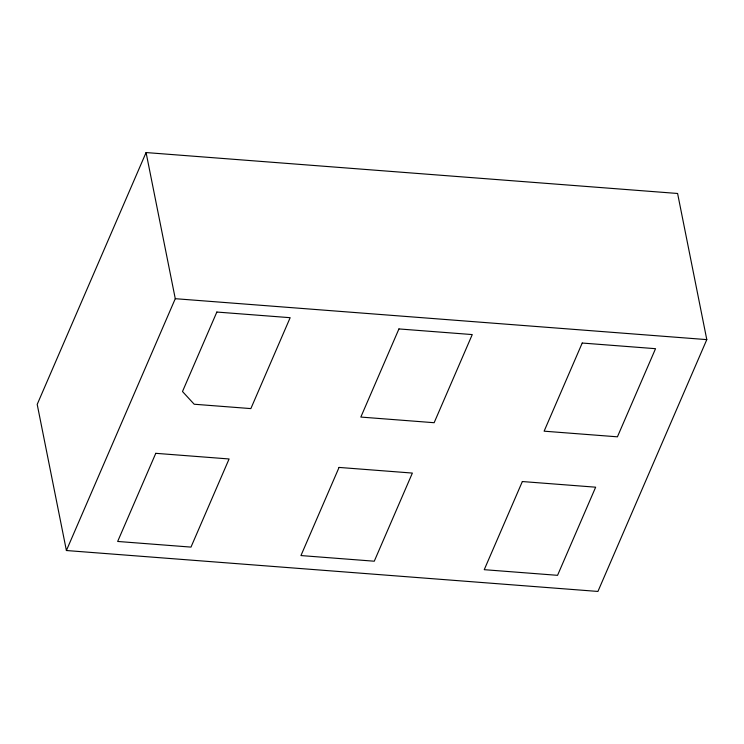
<?xml version="1.0" encoding="UTF-8"?>
<svg xmlns="http://www.w3.org/2000/svg" width="744" height="744" viewBox="0 0 744 744"><rect width="100%" height="100%" fill="white"/><g stroke="black" fill="none" stroke-linecap="round" stroke-linejoin="round"><path stroke-width="1.12" d="M146.075 152.557L37.2 404.383L66.402 550.523L597.925 591.443L706.8 339.617L677.598 193.477L146.075 152.557L175.277 298.697L66.402 550.523M175.277 298.697L706.8 339.617M155.775 453.319L117.664 541.455L190.985 547.1L229.087 458.964L155.775 453.319M216.848 312.043L182.485 391.521L194.193 404.234L250.858 408.596L290.16 317.688L216.848 312.043M339.059 467.427L300.948 555.563L374.269 561.209L412.371 473.072L339.059 467.427M398.933 328.932L360.831 417.068L434.143 422.713L472.254 334.577L398.933 328.932M522.344 481.545L484.242 569.681L557.554 575.326L595.656 487.19L522.344 481.545M582.217 343.04L544.115 431.176L617.427 436.821L655.538 348.685L582.217 343.04"/></g></svg>
